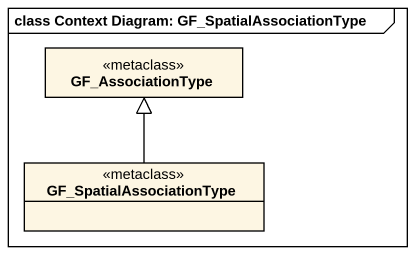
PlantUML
@startuml
mainframe class Context Diagram: GF_SpatialAssociationType
hide circle
hide empty members
class GF_AssociationType <<metaclass>>
class GF_SpatialAssociationType <<metaclass>>
GF_SpatialAssociationType -up-|> GF_AssociationType
@enduml
